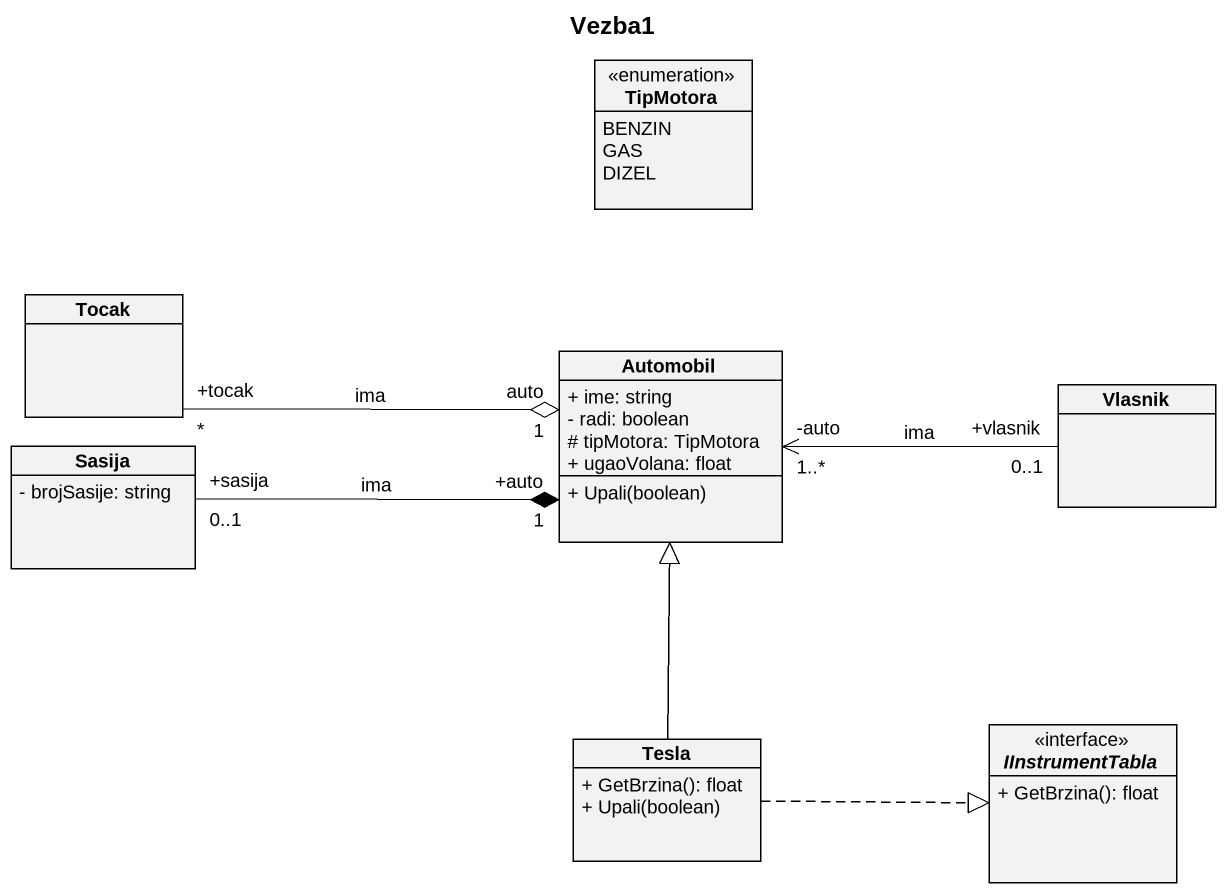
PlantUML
@startuml
title Vezba1
hide circle
hide empty members
skinparam classAttributeIconSize 0
enum TipMotora {
  BENZIN
  GAS
  DIZEL
}
class Tocak
class Automobil {
  + ime: string
  - radi: boolean
  # tipMotora: TipMotora
  + ugaoVolana: float
  + Upali(boolean)
}
class Sasija {
  - brojSasije: string
}
class Vlasnik
class Tesla {
  + GetBrzina(): float
  + Upali(boolean)
}
interface IInstrumentTabla {
  + GetBrzina(): float
}
Tocak "+tocak\n*" -right-o "auto\n1" Automobil : ima
Automobil "-auto\n1..*" <-right- "+vlasnik\n0..1" Vlasnik : ima
Sasija "+sasija\n0..1" -right-* "+auto\n1" Automobil : ima
Tesla -up-|> Automobil
Tesla .right.|> IInstrumentTabla
@enduml
